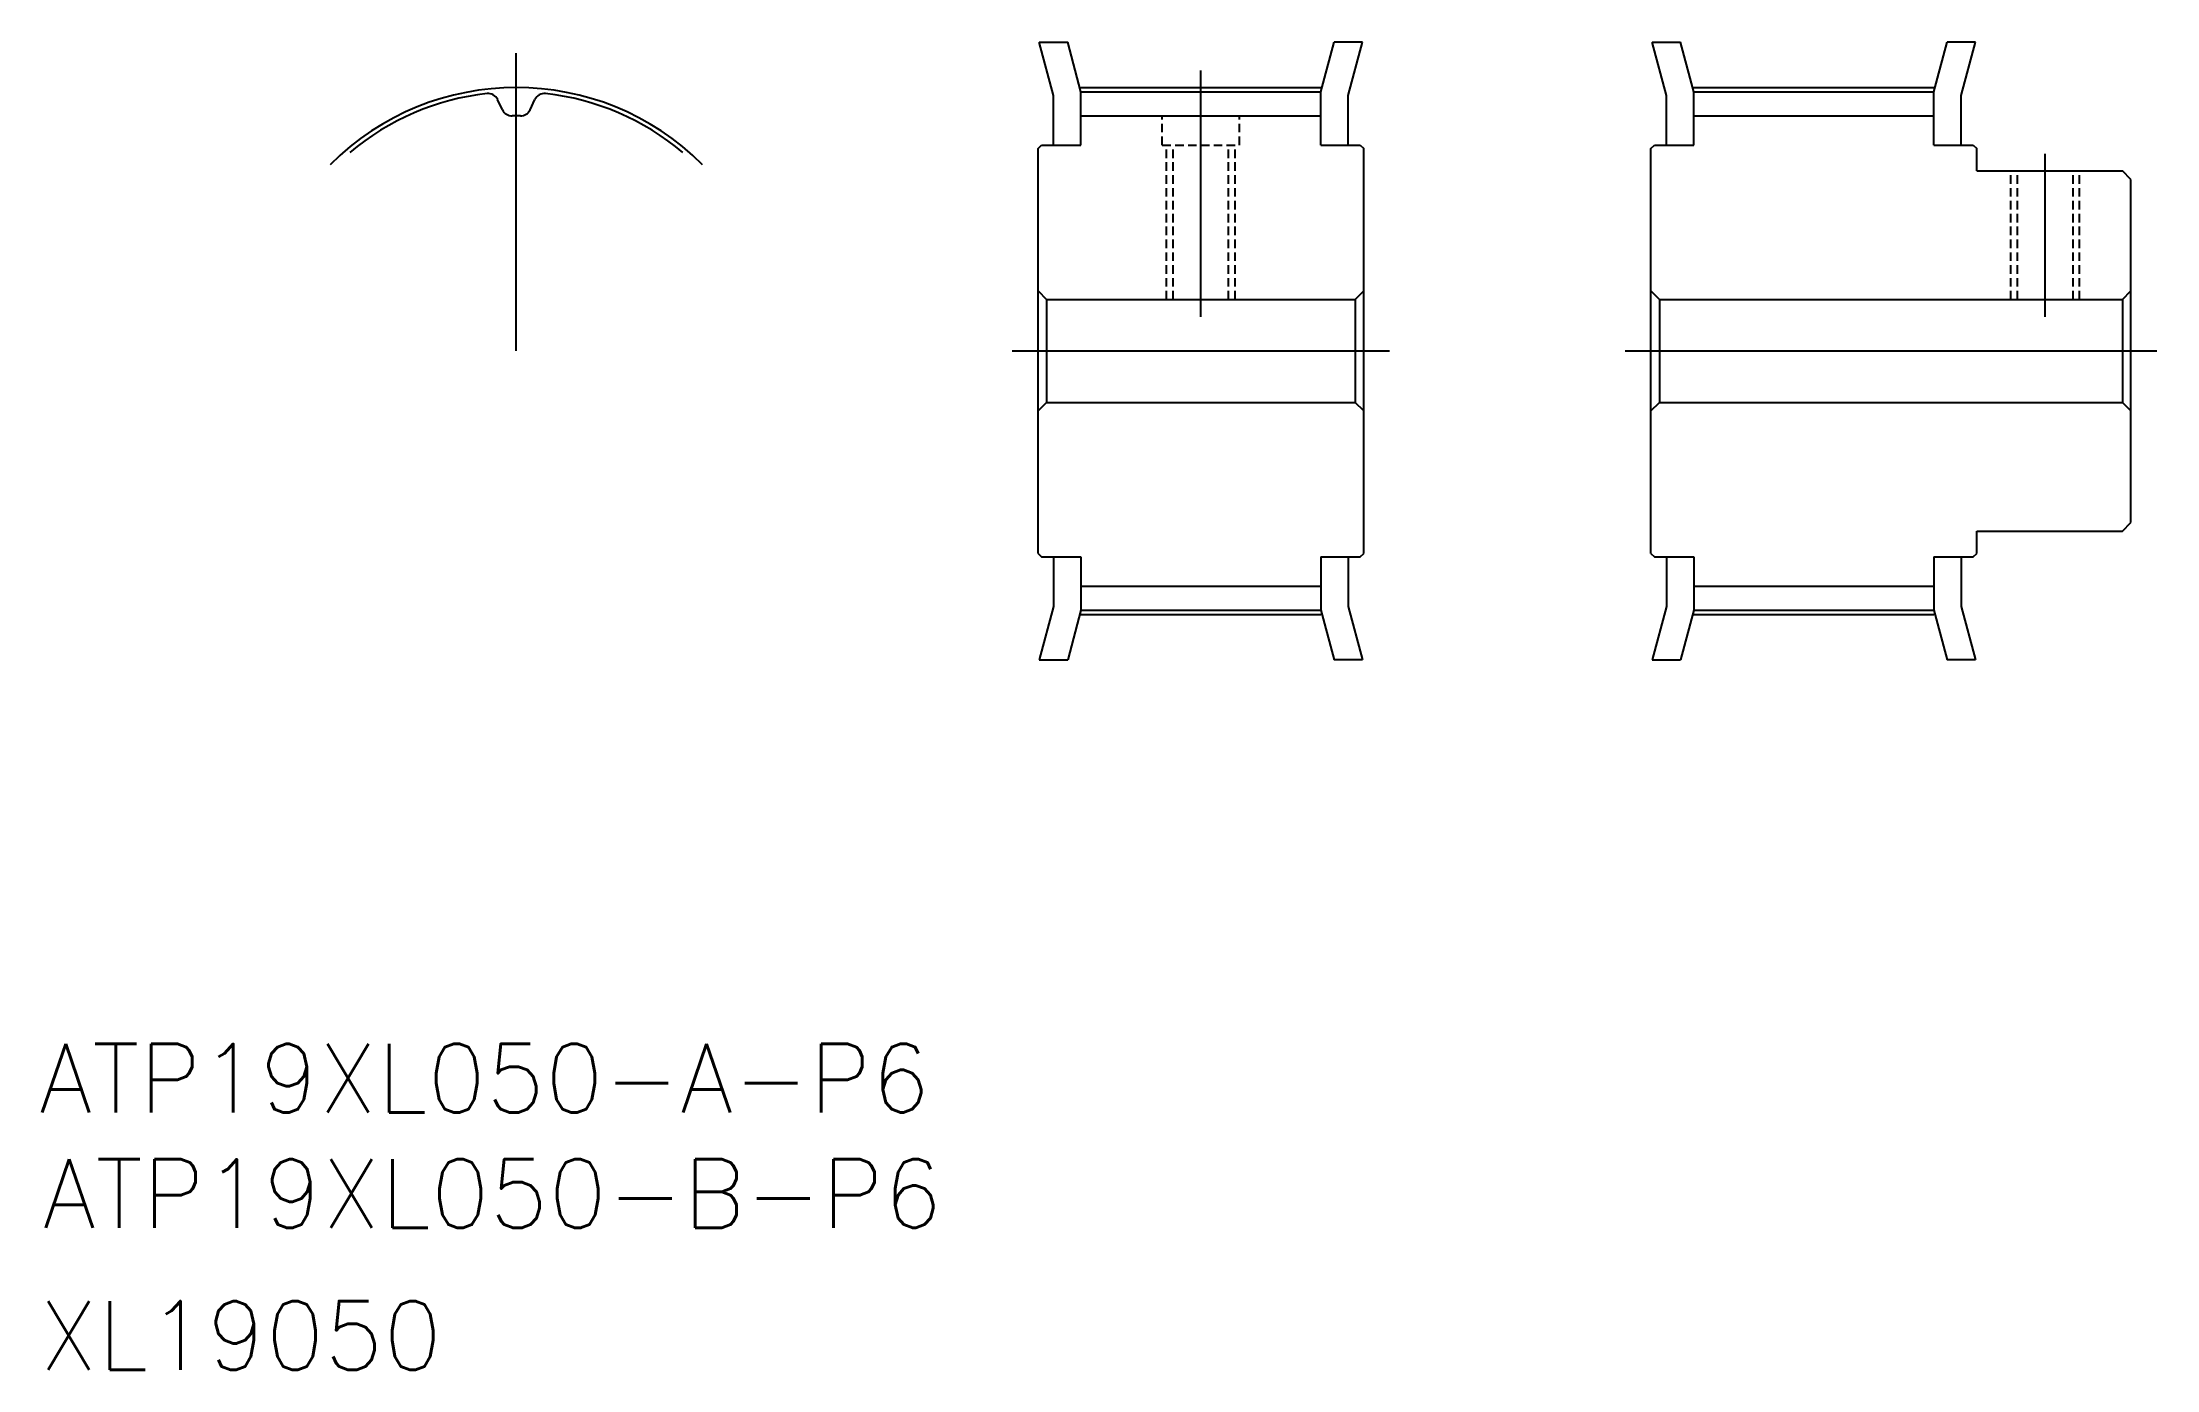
# Model space of a CAD drawing. Extents: x 10 to 134, y 10 to 87.
import ezdxf

# ---------------------------------------------------------------- set-up
doc = ezdxf.new("R2010")
doc.units = 0
doc.linetypes.add('CENTER', pattern=[50.8, 31.75, -6.35, 6.35, -6.35])
doc.linetypes.add('DASHED', pattern=[0.75, 0.5, -0.25])
doc.layers.get('0').update_dxf_attribs({"linetype": 'CONTINUOUS'})
doc.layers.add('CENTER', color=1, linetype='CENTER')
doc.styles.get("Standard").update_dxf_attribs({"font": 'txt', "bigfont": 'BIGFONT'})

msp = doc.modelspace()

# ---------------------------------------------------------------- linework, layer by layer
at = {"color": 7, "linetype": 'CONTINUOUS'}
for p, q in [((68.32, 87.4), (69.98, 87.4)), ((69.15, 84.3), (68.32, 87.4)), ((70.75, 84.51), (69.98, 87.4)), ((84.75, 84.51), (85.53, 87.4)), ((87.18, 87.4), (85.53, 87.4)), ((86.35, 84.3), (87.18, 87.4)), ((104.07, 87.4), (105.73, 87.4)), ((104.9, 84.3), (104.07, 87.4)), ((106.5, 84.51), (105.73, 87.4)), ((120.5, 84.51), (121.28, 87.4)), ((122.93, 87.4), (121.28, 87.4)), ((122.1, 84.3), (122.93, 87.4)), ((37.02, 83.46), (36.73, 84.06)), ((38.63, 83.46), (38.91, 84.06)), ((69.15, 81.4), (69.15, 84.3)), ((70.75, 84.51), (84.75, 84.51)), ((70.75, 81.4), (70.75, 84.51)), ((84.75, 81.4), (84.75, 84.51)), ((86.35, 81.4), (86.35, 84.3)), ((104.9, 81.4), (104.9, 84.3)), ((106.5, 84.51), (120.5, 84.51)), ((106.5, 81.4), (106.5, 84.51)), ((120.5, 81.4), (120.5, 84.51)), ((122.1, 81.4), (122.1, 84.3)), ((70.75, 83.11), (84.75, 83.11)), ((106.5, 83.11), (120.5, 83.11)), ((68.25, 81.2), (68.45, 81.4)), ((68.45, 81.4), (70.75, 81.4)), ((84.75, 81.4), (87.05, 81.4)), ((87.05, 81.4), (87.25, 81.2)), ((104, 81.2), (104.2, 81.4)), ((104.2, 81.4), (106.5, 81.4)), ((120.5, 81.4), (122.8, 81.4)), ((122.8, 81.4), (123, 81.2)), ((68.25, 57.6), (68.25, 81.2)), ((87.25, 57.6), (87.25, 81.2)), ((104, 57.6), (104, 81.2)), ((123, 79.9), (123, 81.2)), ((123, 79.9), (123, 81.2)), ((123, 79.9), (131.5, 79.9)), ((132, 79.4), (131.5, 79.9)), ((132, 59.4), (132, 79.4)), ((68.25, 72.9), (68.75, 72.4)), ((87.25, 72.9), (86.75, 72.4)), ((104, 72.9), (104.5, 72.4)), ((131.5, 72.4), (132, 72.9)), ((68.75, 72.4), (86.75, 72.4)), ((68.75, 72.4), (68.75, 66.4)), ((86.75, 72.4), (86.75, 66.4)), ((104.5, 72.4), (131.5, 72.4)), ((104.5, 72.4), (104.5, 66.4)), ((131.5, 72.4), (131.5, 66.4)), ((68.25, 65.9), (68.75, 66.4)), ((68.75, 66.4), (86.75, 66.4)), ((87.25, 65.9), (86.75, 66.4)), ((104, 65.9), (104.5, 66.4)), ((104.5, 66.4), (131.5, 66.4)), ((131.5, 66.4), (132, 65.9)), ((131.5, 58.9), (132, 59.4)), ((123, 58.9), (131.5, 58.9)), ((123, 57.6), (123, 58.9)), ((68.25, 57.6), (68.45, 57.4)), ((68.45, 57.4), (70.75, 57.4)), ((69.15, 57.4), (69.15, 54.5)), ((70.75, 57.4), (70.75, 54.29)), ((84.75, 57.4), (84.75, 54.29)), ((84.75, 57.4), (87.05, 57.4)), ((86.35, 57.4), (86.35, 54.5)), ((87.05, 57.4), (87.25, 57.6)), ((104, 57.6), (104.2, 57.4)), ((104.2, 57.4), (106.5, 57.4)), ((104.9, 57.4), (104.9, 54.5)), ((106.5, 57.4), (106.5, 54.29)), ((120.5, 57.4), (120.5, 54.29)), ((120.5, 57.4), (122.8, 57.4)), ((122.1, 57.4), (122.1, 54.5)), ((122.8, 57.4), (123, 57.6)), ((70.75, 55.69), (84.75, 55.69)), ((106.5, 55.69), (120.5, 55.69)), ((69.15, 54.5), (68.32, 51.4)), ((70.75, 54.29), (69.98, 51.4)), ((70.75, 54.29), (84.75, 54.29)), ((84.75, 54.29), (85.53, 51.4)), ((86.35, 54.5), (87.18, 51.4)), ((104.9, 54.5), (104.07, 51.4)), ((106.5, 54.29), (105.73, 51.4)), ((106.5, 54.29), (120.5, 54.29)), ((120.5, 54.29), (121.28, 51.4)), ((122.1, 54.5), (122.93, 51.4)), ((68.32, 51.4), (69.98, 51.4)), ((87.18, 51.4), (85.53, 51.4)), ((104.07, 51.4), (105.73, 51.4)), ((122.93, 51.4), (121.28, 51.4))]:
    msp.add_line(p, q, dxfattribs=at)
at = {"color": 3, "linetype": 'DASHED'}
for p, q in [((75.5, 81.4), (75.5, 83.11)), ((80, 81.4), (80, 83.11)), ((75.5, 81.4), (80, 81.4)), ((75.75, 72.4), (75.75, 81.4)), ((76.13, 72.4), (76.13, 81.4)), ((79.37, 72.4), (79.37, 81.4)), ((79.75, 72.4), (79.75, 81.4)), ((125, 72.4), (125, 79.9)), ((125.38, 72.4), (125.38, 79.9)), ((128.62, 72.4), (128.62, 79.9)), ((129, 72.4), (129, 79.9))]:
    msp.add_line(p, q, dxfattribs=at)
at = {"color": 7, "linetype": 'CONTINUOUS'}
for centre, radius, start, end in [((37.82, 69.4), 15.11, 96.4939, 130), ((36.18, 83.8), 0.61, 25, 96.4939), ((39.46, 83.8), 0.61, 83.5061, 155), ((37.82, 69.4), 15.11, 50, 83.5061), ((37.57, 83.72), 0.61, 205, 271.0092), ((37.82, 69.4), 13.71, 88.9908, 91.0092), ((38.07, 83.72), 0.61, 268.9908, 335)]:
    msp.add_arc(centre, radius, start, end, dxfattribs=at)
at = {"layer": 'CENTER', "color": 1, "linetype": 'CENTER'}
for p, q in [((37.82, 69.4), (37.82, 86.77)), ((77.75, 71.4), (77.75, 85.76)), ((70.75, 84.76), (84.75, 84.76)), ((106.5, 84.76), (120.5, 84.76)), ((127, 71.4), (127, 80.9)), ((66.75, 69.4), (88.75, 69.4)), ((102.5, 69.4), (133.5, 69.4)), ((70.75, 54.04), (84.75, 54.04)), ((106.5, 54.04), (120.5, 54.04))]:
    msp.add_line(p, q, dxfattribs=at)
msp.add_arc((37.82, 69.4), 15.36, 45, 135, dxfattribs=at)

# ---------------------------------------------------------------- texts
at = {"color": 7, "linetype": 'CONTINUOUS'}
for s, p in [('ATP19XL050-A-P6', (10, 25)), ('ATP19XL050-B-P6', (10.2, 18.27)), ('XL19050', (10, 10))]:
    msp.add_text(s, height=4, dxfattribs=at).set_placement(p)

doc.saveas('drawing.dxf')
